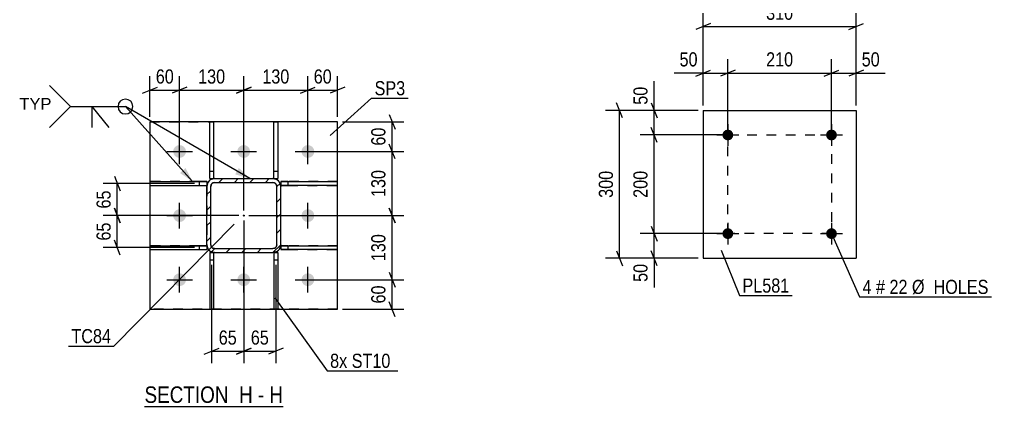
# Model space of a CAD drawing. Header units: millimetres. Extents: x 0 to 841, y 0 to 594.
# Drawn here: x 499.4 to 696.4, y 207.3 to 285.8 of the extents above; entities that cross this region are included whole.
import ezdxf

# ---------------------------------------------------------------- set-up
doc = ezdxf.new("R2010")
doc.units = ezdxf.units.MM
doc.linetypes.add('DXK_LINE_DOT2', pattern=[3.9198, 1.9599, -1.9599])
doc.styles.add('Arial', font='ARIAL.TTF', dxfattribs={"height": 0.2})
doc.styles.add('Arial Narrow', font='ARIALN.TTF', dxfattribs={"height": 0.2})

# ---------------------------------------------------------------- blocks, each defined once
blk = doc.blocks.new('Unknown-682121983-18 - 4412')
at = {"color": 6, "linetype": 'Continuous'}
blk.add_line((524.79, 207.28), (552.86, 207.28), dxfattribs=at)
at = {"color": 0, "linetype": 'Continuous'}
for points in [[(542.9, 208.03), (542.9, 211.53), (524.79, 211.53), (524.79, 208.03)], [(546.72, 208.03), (546.72, 211.53), (543.95, 211.53), (543.95, 208.03)], [(549.04, 208.03), (549.04, 211.53), (547.77, 211.53), (547.77, 208.03)], [(552.86, 208.03), (552.86, 211.53), (550.09, 211.53), (550.09, 208.03)]]:
    blk.add_wipeout(points, dxfattribs=at)
at = {"color": 7, "linetype": 'Continuous', "style": 'Arial Narrow'}
for s, p in [('SECTION ', (524.79, 208.03)), ('H', (543.95, 208.03)), ('H', (550.09, 208.03)), ('-', (547.77, 208.03))]:
    blk.add_text(s, height=3.34, dxfattribs=at).set_placement(p)
blk = doc.blocks.new('Part-682121983-4505 - 4412')
at = {"color": 2, "linetype": 'Continuous'}
for p, q in [((550.99, 253.5), (550.99, 265)), ((550.99, 265), (551.79, 265)), ((551.79, 265), (551.79, 253.5)), ((550.99, 253.5), (550.99, 253.5)), ((550.99, 253.5), (551.79, 253.5)), ((551.79, 253.5), (551.79, 253.5))]:
    blk.add_line(p, q, dxfattribs=at)
at = {"color": 7, "linetype": 'DXK_LINE_DOT2'}
for p, q in [((550.99, 255), (551.79, 255)), ((550.99, 253.5), (551.79, 253.5))]:
    blk.add_line(p, q, dxfattribs=at)
blk = doc.blocks.new('Part-682121983-4457 - 4412')
at = {"color": 2, "linetype": 'Continuous'}
for p, q in [((525.89, 265), (525.89, 227)), ((563.89, 265), (525.89, 265)), ((563.89, 227), (563.89, 265)), ((525.89, 227), (563.89, 227))]:
    blk.add_line(p, q, dxfattribs=at)
at = {"color": 7, "linetype": 'DXK_LINE_DOT2'}
for p, q in [((525.89, 265), (538.79, 265)), ((563.89, 227), (525.89, 227))]:
    blk.add_line(p, q, dxfattribs=at)
blk = doc.blocks.new('Part-682121983-4421 - 4412')
at = {"linetype": 'Continuous'}
h = blk.add_hatch(dxfattribs=at)
h.set_pattern_fill('', scale=0.7, style=0, pattern_type=0)
h.set_pattern_definition([(45, (550.7943, 238.5047), (-1.57154, 1.57154), [])])
h.paths.add_polyline_path([(538.99, 238.5), (550.79, 238.5), (551.41, 238.63), (551.93, 238.97), (552.27, 239.49), (552.39, 240.1), (552.39, 251.9), (552.27, 252.52), (551.93, 253.04), (551.41, 253.38), (550.79, 253.5), (538.99, 253.5), (538.38, 253.38), (537.86, 253.04), (537.52, 252.52), (537.39, 251.9), (537.39, 240.1), (537.52, 239.49), (537.86, 238.97), (538.38, 238.63)])
h.paths.add_polyline_path([(538.26, 239.8), (538.19, 240.1), (538.19, 251.9), (538.26, 252.21), (538.43, 252.47), (538.69, 252.64), (538.99, 252.7), (550.79, 252.7), (551.1, 252.64), (551.36, 252.47), (551.53, 252.21), (551.59, 251.9), (551.59, 240.1), (551.53, 239.8), (551.36, 239.54), (551.1, 239.37), (550.79, 239.3), (538.99, 239.3), (538.69, 239.37), (538.43, 239.54)])
blk.add_hatch(color=246, dxfattribs=at).paths.add_polyline_path([(544.89, 245.9, -1), (544.89, 246.1, -1)])
at = {"color": 7, "linetype": 'DXK_LINE_DOT2'}
for p, q in [((537.39, 251.9), (537.52, 252.52)), ((538.26, 252.21), (538.19, 251.9)), ((538.38, 253.38), (538.99, 253.5)), ((538.99, 252.7), (538.69, 252.64)), ((538.99, 253.5), (550.79, 253.5)), ((538.99, 252.7), (550.79, 252.7)), ((550.79, 253.5), (551.41, 253.38)), ((551.1, 252.64), (550.79, 252.7)), ((551.59, 251.9), (551.53, 252.21)), ((552.27, 252.52), (552.39, 251.9)), ((537.39, 251.9), (537.39, 240.1)), ((537.39, 251.9), (537.39, 251.9)), ((538.19, 240.1), (538.19, 251.9)), ((551.59, 240.1), (551.59, 251.9)), ((552.39, 240.1), (552.39, 251.9)), ((537.52, 239.49), (537.39, 240.1)), ((538.19, 240.1), (538.26, 239.8)), ((538.99, 238.5), (538.38, 238.63)), ((538.69, 239.37), (538.99, 239.3)), ((538.99, 239.3), (550.79, 239.3)), ((538.99, 238.5), (550.79, 238.5)), ((550.79, 239.3), (551.1, 239.37)), ((551.41, 238.63), (550.79, 238.5)), ((551.53, 239.8), (551.59, 240.1)), ((552.39, 240.1), (552.27, 239.49))]:
    blk.add_line(p, q, dxfattribs=at)
at = {"color": 2, "linetype": 'Continuous'}
for p, q in [((537.52, 252.52), (537.39, 251.9)), ((538.19, 251.9), (538.26, 252.21)), ((538.99, 253.5), (538.38, 253.38)), ((538.69, 252.64), (538.99, 252.7)), ((538.99, 253.5), (538.99, 253.5)), ((538.99, 253.5), (550.79, 253.5)), ((538.99, 252.7), (538.99, 252.7)), ((538.99, 252.7), (550.79, 252.7)), ((550.79, 253.5), (550.79, 253.5)), ((551.41, 253.38), (550.79, 253.5)), ((550.79, 252.7), (550.79, 252.7)), ((550.79, 252.7), (551.1, 252.64)), ((551.53, 252.21), (551.59, 251.9)), ((552.39, 251.9), (552.27, 252.52)), ((537.39, 251.9), (537.39, 251.9)), ((537.39, 240.1), (537.39, 251.9)), ((538.19, 251.9), (538.19, 251.9)), ((538.19, 240.1), (538.19, 251.9)), ((551.59, 251.9), (551.59, 251.9)), ((551.59, 240.1), (551.59, 251.9)), ((552.39, 251.9), (552.39, 251.9)), ((552.39, 240.1), (552.39, 251.9)), ((537.39, 240.1), (537.39, 240.1)), ((537.39, 240.1), (537.52, 239.49)), ((538.19, 240.1), (538.19, 240.1)), ((538.26, 239.8), (538.19, 240.1)), ((538.38, 238.63), (538.99, 238.5)), ((538.99, 239.3), (538.69, 239.37)), ((538.99, 239.3), (538.99, 239.3)), ((538.99, 239.3), (550.79, 239.3)), ((538.99, 238.5), (538.99, 238.5)), ((538.99, 238.5), (550.79, 238.5)), ((551.1, 239.37), (550.79, 239.3)), ((550.79, 239.3), (550.79, 239.3)), ((550.79, 238.5), (551.41, 238.63)), ((550.79, 238.5), (550.79, 238.5)), ((551.59, 240.1), (551.53, 239.8)), ((551.59, 240.1), (551.59, 240.1)), ((552.27, 239.49), (552.39, 240.1)), ((552.39, 240.1), (552.39, 240.1))]:
    blk.add_line(p, q, dxfattribs=at)
at = {"color": 246, "linetype": 'DXK_LINE_DOT2'}
blk.add_line((544.89, 246), (544.89, 246), dxfattribs=at)
at = {"color": 246, "linetype": 'Continuous'}
blk.add_circle((544.89, 246), 0.1, dxfattribs=at)
at = {"color": 7, "linetype": 'DXK_LINE_DOT2'}
for centre, radius, start, end in [((538.99, 251.9), 1.6, 112.5, 157.5), ((538.99, 251.9), 0.8, 112.5, 157.5), ((550.79, 251.9), 0.8, 22.5, 67.5), ((550.79, 251.9), 1.6, 22.5, 67.5), ((538.99, 240.1), 1.6, 202.5, 247.5), ((538.99, 240.1), 0.8, 202.5, 247.5), ((550.79, 240.1), 0.8, 292.5, 337.5), ((550.79, 240.1), 1.6, 292.5, 337.5)]:
    blk.add_arc(centre, radius, start, end, dxfattribs=at)
at = {"color": 2, "linetype": 'Continuous'}
for centre, radius, start, end in [((538.99, 251.9), 1.6, 112.5, 157.5), ((538.99, 251.9), 0.8, 112.5, 157.5), ((550.79, 251.9), 0.8, 22.5, 67.5), ((550.79, 251.9), 1.6, 22.5, 67.5), ((538.99, 240.1), 1.6, 202.5, 247.5), ((538.99, 240.1), 0.8, 202.5, 247.5), ((550.79, 240.1), 0.8, 292.5, 337.5), ((550.79, 240.1), 1.6, 292.5, 337.5)]:
    blk.add_arc(centre, radius, start, end, dxfattribs=at)
blk = doc.blocks.new('Part-682121983-4490 - 4412')
at = {"color": 2, "linetype": 'Continuous'}
for p, q in [((537.99, 238.5), (537.99, 238.5)), ((537.99, 238.5), (538.79, 238.5)), ((537.99, 238.5), (537.99, 227)), ((538.79, 238.5), (538.79, 238.5)), ((538.79, 238.5), (538.79, 227)), ((537.99, 227), (538.79, 227))]:
    blk.add_line(p, q, dxfattribs=at)
at = {"color": 7, "linetype": 'DXK_LINE_DOT2'}
for p, q in [((538.79, 238.5), (537.99, 238.5)), ((537.99, 238.5), (537.99, 238.5)), ((537.99, 237), (538.79, 237))]:
    blk.add_line(p, q, dxfattribs=at)
blk = doc.blocks.new('Part-682121983-4495 - 4412')
at = {"color": 2, "linetype": 'Continuous'}
for p, q in [((550.99, 238.5), (550.99, 238.5)), ((550.99, 238.5), (551.79, 238.5)), ((550.99, 238.5), (550.99, 227)), ((551.79, 238.5), (551.79, 238.5)), ((551.79, 238.5), (551.79, 227)), ((550.99, 227), (551.79, 227))]:
    blk.add_line(p, q, dxfattribs=at)
at = {"color": 7, "linetype": 'DXK_LINE_DOT2'}
for p, q in [((551.79, 238.5), (550.99, 238.5)), ((550.99, 238.5), (550.99, 238.5)), ((550.99, 237), (551.79, 237))]:
    blk.add_line(p, q, dxfattribs=at)
blk = doc.blocks.new('Part-682121983-4500 - 4412')
at = {"color": 2, "linetype": 'Continuous'}
for p, q in [((537.99, 253.5), (537.99, 265)), ((537.99, 265), (538.79, 265)), ((538.79, 265), (538.79, 253.5)), ((537.99, 253.5), (537.99, 253.5)), ((537.99, 253.5), (538.79, 253.5)), ((538.79, 253.5), (538.79, 253.5))]:
    blk.add_line(p, q, dxfattribs=at)
at = {"color": 7, "linetype": 'DXK_LINE_DOT2'}
for p, q in [((537.99, 255), (538.79, 255)), ((537.99, 253.5), (538.79, 253.5))]:
    blk.add_line(p, q, dxfattribs=at)
blk = doc.blocks.new('Part-682121983-4510 - 4412')
at = {"color": 2, "linetype": 'Continuous'}
for p, q in [((525.89, 239.9), (537.39, 239.9)), ((525.89, 239.9), (525.89, 239.1)), ((525.89, 239.1), (537.39, 239.1)), ((537.39, 239.9), (537.39, 239.9)), ((537.39, 239.9), (537.39, 239.1))]:
    blk.add_line(p, q, dxfattribs=at)
at = {"color": 7, "linetype": 'DXK_LINE_DOT2'}
for p, q in [((535.89, 239.9), (525.89, 239.9)), ((525.89, 239.1), (535.89, 239.1)), ((537.39, 239.9), (535.89, 239.9)), ((535.89, 239.9), (535.89, 239.1)), ((535.89, 239.1), (537.39, 239.1)), ((537.39, 239.9), (537.39, 239.9))]:
    blk.add_line(p, q, dxfattribs=at)
blk = doc.blocks.new('Part-682121983-4515 - 4412')
at = {"color": 2, "linetype": 'Continuous'}
for p, q in [((525.89, 252.9), (537.39, 252.9)), ((525.89, 252.9), (525.89, 252.1)), ((537.39, 252.9), (537.39, 252.9)), ((537.39, 252.9), (537.39, 252.1)), ((525.89, 252.1), (537.39, 252.1))]:
    blk.add_line(p, q, dxfattribs=at)
at = {"color": 7, "linetype": 'DXK_LINE_DOT2'}
for p, q in [((535.89, 252.9), (525.89, 252.9)), ((537.39, 252.9), (535.89, 252.9)), ((535.89, 252.9), (535.89, 252.1)), ((537.39, 252.9), (537.39, 252.9)), ((525.89, 252.1), (535.89, 252.1)), ((535.89, 252.1), (537.39, 252.1))]:
    blk.add_line(p, q, dxfattribs=at)
blk = doc.blocks.new('Part-682121983-4520 - 4412')
at = {"color": 2, "linetype": 'Continuous'}
for p, q in [((552.39, 239.9), (552.39, 239.1)), ((552.39, 239.9), (563.89, 239.9)), ((552.39, 239.1), (552.39, 239.1)), ((563.89, 239.1), (552.39, 239.1)), ((563.89, 239.1), (563.89, 239.9))]:
    blk.add_line(p, q, dxfattribs=at)
at = {"color": 7, "linetype": 'DXK_LINE_DOT2'}
for p, q in [((552.39, 239.9), (552.39, 239.9)), ((553.89, 239.9), (552.39, 239.9)), ((552.39, 239.1), (553.89, 239.1)), ((553.89, 239.1), (553.89, 239.9)), ((563.89, 239.9), (553.89, 239.9)), ((553.89, 239.1), (563.89, 239.1))]:
    blk.add_line(p, q, dxfattribs=at)
blk = doc.blocks.new('Part-682121983-4525 - 4412')
at = {"color": 2, "linetype": 'Continuous'}
for p, q in [((552.39, 252.9), (552.39, 252.1)), ((552.39, 252.9), (563.89, 252.9)), ((563.89, 252.1), (563.89, 252.9)), ((552.39, 252.1), (552.39, 252.1)), ((563.89, 252.1), (552.39, 252.1))]:
    blk.add_line(p, q, dxfattribs=at)
at = {"color": 7, "linetype": 'DXK_LINE_DOT2'}
for p, q in [((552.39, 252.9), (552.39, 252.9)), ((553.89, 252.9), (552.39, 252.9)), ((553.89, 252.1), (553.89, 252.9)), ((563.89, 252.9), (553.89, 252.9)), ((552.39, 252.1), (553.89, 252.1)), ((553.89, 252.1), (563.89, 252.1))]:
    blk.add_line(p, q, dxfattribs=at)
blk = doc.blocks.new('Bolt-682121983-4541 - 4412')
at = {"linetype": 'Continuous'}
for points in [[(531.89, 260.3, -1), (531.89, 257.7, -1)], [(544.89, 260.3, -1), (544.89, 257.7, -1)], [(557.89, 260.3, -1), (557.89, 257.7, -1)], [(531.89, 247.3, -1), (531.89, 244.7, -1)], [(557.89, 247.3, -1), (557.89, 244.7, -1)], [(531.89, 234.3, -1), (531.89, 231.7, -1)], [(544.89, 234.3, -1), (544.89, 231.7, -1)], [(557.89, 234.3, -1), (557.89, 231.7, -1)]]:
    blk.add_hatch(color=1, dxfattribs=at).paths.add_polyline_path(points)
at = {"color": 1, "linetype": 'Continuous'}
for p, q in [((531.89, 256.4), (531.89, 261.6)), ((544.89, 256.4), (544.89, 261.6)), ((557.89, 256.4), (557.89, 261.6)), ((529.29, 259), (534.49, 259)), ((542.29, 259), (547.49, 259)), ((555.29, 259), (560.49, 259)), ((531.89, 243.4), (531.89, 248.6)), ((557.89, 243.4), (557.89, 248.6)), ((529.29, 246), (534.49, 246)), ((555.29, 246), (560.49, 246)), ((531.89, 230.4), (531.89, 235.6)), ((544.89, 230.4), (544.89, 235.6)), ((557.89, 230.4), (557.89, 235.6)), ((529.29, 233), (534.49, 233)), ((542.29, 233), (547.49, 233)), ((555.29, 233), (560.49, 233))]:
    blk.add_line(p, q, dxfattribs=at)
blk = doc.blocks.new('Part-682121983-29270 - 29269')
at = {"color": 2, "linetype": 'Continuous'}
for p, q in [((637.98, 267.34), (637.98, 237.34)), ((637.98, 267.34), (668.98, 267.34)), ((668.98, 267.34), (668.98, 237.34)), ((637.98, 237.34), (668.98, 237.34))]:
    blk.add_line(p, q, dxfattribs=at)
blk = doc.blocks.new('Bolt-682121983-29271 - 29269')
at = {"linetype": 'Continuous'}
for points in [[(644.08, 242.34, -1), (641.88, 242.34, -1)], [(665.08, 242.34, -1), (662.88, 242.34, -1)]]:
    blk.add_hatch(color=1, dxfattribs=at).paths.add_polyline_path(points)
at = {"color": 1, "linetype": 'Continuous'}
for p, q in [((642.98, 244.54), (642.98, 240.14)), ((663.98, 244.54), (663.98, 240.14)), ((640.78, 242.34), (645.18, 242.34)), ((661.78, 242.34), (666.18, 242.34))]:
    blk.add_line(p, q, dxfattribs=at)
blk = doc.blocks.new('Bolt-682121983-29272 - 29269')
at = {"linetype": 'Continuous'}
for points in [[(644.08, 262.34, -1), (641.88, 262.34, -1)], [(665.08, 262.34, -1), (662.88, 262.34, -1)]]:
    blk.add_hatch(color=1, dxfattribs=at).paths.add_polyline_path(points)
at = {"color": 1, "linetype": 'Continuous'}
for p, q in [((642.98, 264.54), (642.98, 260.14)), ((663.98, 264.54), (663.98, 260.14)), ((640.78, 262.34), (645.18, 262.34)), ((661.78, 262.34), (666.18, 262.34))]:
    blk.add_line(p, q, dxfattribs=at)
blk = doc.blocks.new('Rectangle-682121983-29848 - 29269')
at = {"color": 1, "linetype": 'DXK_LINE_DOT2'}
blk.add_lwpolyline([(642.98, 262.34), (663.98, 262.34), (663.98, 242.34), (642.98, 242.34), (642.98, 262.34)], close=True, dxfattribs=at)
blk = doc.blocks.new('StraightDimension-682121983-4632 - 4412')
at = {"color": 7, "linetype": 'Continuous'}
for p, q in [((525.89, 266), (525.89, 274.27)), ((531.89, 260), (531.89, 274.27)), ((524.39, 270.82), (527.39, 272.02)), ((533.39, 272.02), (530.39, 270.82)), ((525.89, 271.42), (531.89, 271.42))]:
    blk.add_line(p, q, dxfattribs=at)
at = {"color": 0}
blk.add_wipeout([(531.32, 272.17), (531.32, 276.37), (526.47, 276.37), (526.47, 272.17)], dxfattribs=at)
at = {"color": 3, "style": 'Arial Narrow'}
blk.add_text('60', height=2.863, dxfattribs=at).set_placement((527.07, 272.77))
blk = doc.blocks.new('StraightDimension-682121983-16046 - 4412')
at = {"color": 7, "linetype": 'Continuous'}
for p, q in [((544.89, 245), (544.89, 216.09)), ((538.39, 236), (538.39, 216.09)), ((536.89, 217.89), (539.89, 219.09)), ((546.39, 219.09), (543.39, 217.89)), ((538.39, 218.49), (544.89, 218.49))]:
    blk.add_line(p, q, dxfattribs=at)
at = {"color": 0}
blk.add_wipeout([(544.07, 219.24), (544.07, 223.44), (539.22, 223.44), (539.22, 219.24)], dxfattribs=at)
at = {"color": 3, "style": 'Arial Narrow'}
blk.add_text('65', height=2.863, dxfattribs=at).set_placement((539.82, 219.84))
blk = doc.blocks.new('StraightDimension-682121983-7053 - 4412')
at = {"color": 7, "linetype": 'Continuous'}
for p, q in [((575.54, 244.5), (574.34, 247.5)), ((545.89, 246), (577.34, 246)), ((574.94, 233), (574.94, 246)), ((574.34, 234.5), (575.54, 231.5)), ((558.89, 233), (577.34, 233))]:
    blk.add_line(p, q, dxfattribs=at)
at = {"color": 0}
blk.add_wipeout([(574.19, 242.85), (569.99, 242.85), (569.99, 236.16), (574.19, 236.16)], dxfattribs=at)
at = {"color": 3, "style": 'Arial Narrow'}
blk.add_text('130', height=2.863, rotation=90.0002, dxfattribs=at).set_placement((573.59, 236.76))
blk = doc.blocks.new('StraightDimension-682121983-15944 - 4412')
at = {"color": 7, "linetype": 'Continuous'}
for p, q in [((534.89, 252.5), (516.42, 252.5)), ((518.67, 254), (519.87, 251)), ((519.27, 246), (519.27, 252.5)), ((519.87, 244.5), (518.67, 247.5)), ((543.89, 246), (516.42, 246))]:
    blk.add_line(p, q, dxfattribs=at)
at = {"color": 0}
blk.add_wipeout([(518.52, 251.68), (514.32, 251.68), (514.32, 246.83), (518.52, 246.83)], dxfattribs=at)
at = {"color": 3, "style": 'Arial Narrow'}
blk.add_text('65', height=2.863, rotation=90.0002, dxfattribs=at).set_placement((517.92, 247.43))
blk = doc.blocks.new('StraightDimension-682121983-7055 - 4412')
at = {"color": 7, "linetype": 'Continuous'}
for p, q in [((575.54, 257.5), (574.34, 260.5)), ((558.89, 259), (577.34, 259)), ((574.94, 246), (574.94, 259)), ((574.34, 247.5), (575.54, 244.5)), ((545.89, 246), (577.34, 246))]:
    blk.add_line(p, q, dxfattribs=at)
at = {"color": 0}
blk.add_wipeout([(574.19, 255.85), (569.99, 255.85), (569.99, 249.16), (574.19, 249.16)], dxfattribs=at)
at = {"color": 3, "style": 'Arial Narrow'}
blk.add_text('130', height=2.863, rotation=90.0002, dxfattribs=at).set_placement((573.59, 249.76))
blk = doc.blocks.new('StraightDimension-682121983-4607 - 4412')
at = {"color": 7, "linetype": 'Continuous'}
for p, q in [((574.34, 266.5), (575.54, 263.5)), ((564.89, 265), (577.34, 265)), ((574.94, 259), (574.94, 265)), ((575.54, 257.5), (574.34, 260.5)), ((558.89, 259), (577.34, 259))]:
    blk.add_line(p, q, dxfattribs=at)
at = {"color": 0}
blk.add_wipeout([(574.19, 264.43), (569.99, 264.43), (569.99, 259.58), (574.19, 259.58)], dxfattribs=at)
at = {"color": 3, "style": 'Arial Narrow'}
blk.add_text('60', height=2.863, rotation=90.0002, dxfattribs=at).set_placement((573.59, 260.18))
blk = doc.blocks.new('StraightDimension-682121983-4621 - 4412')
at = {"color": 7, "linetype": 'Continuous'}
for p, q in [((574.34, 234.5), (575.54, 231.5)), ((558.89, 233), (577.34, 233)), ((574.94, 227), (574.94, 233)), ((575.54, 225.5), (574.34, 228.5)), ((564.89, 227), (577.34, 227))]:
    blk.add_line(p, q, dxfattribs=at)
at = {"color": 0}
blk.add_wipeout([(574.19, 232.43), (569.99, 232.43), (569.99, 227.58), (574.19, 227.58)], dxfattribs=at)
at = {"color": 3, "style": 'Arial Narrow'}
blk.add_text('60', height=2.863, rotation=90.0002, dxfattribs=at).set_placement((573.59, 228.18))
blk = doc.blocks.new('StraightDimension-682121983-4646 - 4412')
at = {"color": 7, "linetype": 'Continuous'}
for p, q in [((557.89, 260), (557.89, 274.27)), ((563.89, 266), (563.89, 274.27)), ((556.39, 270.82), (559.39, 272.02)), ((565.39, 272.02), (562.39, 270.82)), ((557.89, 271.42), (563.89, 271.42))]:
    blk.add_line(p, q, dxfattribs=at)
at = {"color": 0}
blk.add_wipeout([(563.32, 272.17), (563.32, 276.37), (558.47, 276.37), (558.47, 272.17)], dxfattribs=at)
at = {"color": 3, "style": 'Arial Narrow'}
blk.add_text('60', height=2.863, dxfattribs=at).set_placement((559.07, 272.77))
blk = doc.blocks.new('StraightDimension-682121983-7069 - 4412')
at = {"color": 7, "linetype": 'Continuous'}
for p, q in [((531.89, 260), (531.89, 274.27)), ((544.89, 247), (544.89, 274.27)), ((533.39, 272.02), (530.39, 270.82)), ((543.39, 270.82), (546.39, 272.02)), ((531.89, 271.42), (544.89, 271.42))]:
    blk.add_line(p, q, dxfattribs=at)
at = {"color": 0}
blk.add_wipeout([(541.74, 272.17), (541.74, 276.37), (535.05, 276.37), (535.05, 272.17)], dxfattribs=at)
at = {"color": 3, "style": 'Arial Narrow'}
blk.add_text('130', height=2.863, dxfattribs=at).set_placement((535.65, 272.77))
blk = doc.blocks.new('StraightDimension-682121983-7071 - 4412')
at = {"color": 7, "linetype": 'Continuous'}
for p, q in [((544.89, 247), (544.89, 274.27)), ((557.89, 260), (557.89, 274.27)), ((546.39, 272.02), (543.39, 270.82)), ((556.39, 270.82), (559.39, 272.02)), ((544.89, 271.42), (557.89, 271.42))]:
    blk.add_line(p, q, dxfattribs=at)
at = {"color": 0}
blk.add_wipeout([(554.74, 272.17), (554.74, 276.37), (548.05, 276.37), (548.05, 272.17)], dxfattribs=at)
at = {"color": 3, "style": 'Arial Narrow'}
blk.add_text('130', height=2.863, dxfattribs=at).set_placement((548.65, 272.77))
blk = doc.blocks.new('StraightDimension-682121983-15945 - 4412')
at = {"color": 7, "linetype": 'Continuous'}
for p, q in [((518.67, 247.5), (519.87, 244.5)), ((543.89, 246), (516.42, 246)), ((519.27, 239.5), (519.27, 246)), ((519.87, 238), (518.67, 241)), ((534.89, 239.5), (516.42, 239.5))]:
    blk.add_line(p, q, dxfattribs=at)
at = {"color": 0}
blk.add_wipeout([(518.52, 245.18), (514.32, 245.18), (514.32, 240.33), (518.52, 240.33)], dxfattribs=at)
at = {"color": 3, "style": 'Arial Narrow'}
blk.add_text('65', height=2.863, rotation=90.0002, dxfattribs=at).set_placement((517.92, 240.93))
blk = doc.blocks.new('StraightDimension-682121983-16045 - 4412')
at = {"color": 7, "linetype": 'Continuous'}
for p, q in [((544.89, 245), (544.89, 216.09)), ((551.39, 236), (551.39, 216.09)), ((543.39, 217.89), (546.39, 219.09)), ((552.89, 219.09), (549.89, 217.89)), ((544.89, 218.49), (551.39, 218.49))]:
    blk.add_line(p, q, dxfattribs=at)
at = {"color": 0}
blk.add_wipeout([(550.57, 219.24), (550.57, 223.44), (545.72, 223.44), (545.72, 219.24)], dxfattribs=at)
at = {"color": 3, "style": 'Arial Narrow'}
blk.add_text('65', height=2.863, dxfattribs=at).set_placement((546.32, 219.84))
blk = doc.blocks.new('StraightDimension-682121983-29354 - 29269')
at = {"color": 7, "linetype": 'Continuous'}
for p, q in [((627.45, 268.84), (628.65, 265.84)), ((636.98, 267.34), (625.2, 267.34)), ((628.05, 262.34), (628.05, 267.34)), ((641.98, 262.34), (625.2, 262.34)), ((628.65, 260.84), (627.45, 263.84))]:
    blk.add_line(p, q, dxfattribs=at)
at = {"color": 0}
blk.add_wipeout([(627.3, 272.72), (623.1, 272.72), (623.1, 267.87), (627.3, 267.87)], dxfattribs=at)
at = {"color": 7, "linetype": 'Continuous'}
blk.add_line((628.05, 267.34), (628.05, 273.25), dxfattribs=at)
blk.add_line((628.05, 267.34), (628.05, 273.25), dxfattribs=at)
at = {"color": 3, "style": 'Arial Narrow'}
blk.add_text('50', height=2.863, rotation=90.0002, dxfattribs=at).set_placement((626.7, 268.47))
blk = doc.blocks.new('StraightDimension-682121983-29808 - 29269')
at = {"color": 7, "linetype": 'Continuous'}
for p, q in [((637.98, 268.34), (637.98, 277.74)), ((642.98, 263.34), (642.98, 277.74)), ((636.48, 274.29), (639.48, 275.49)), ((637.98, 274.89), (642.98, 274.89)), ((644.48, 275.49), (641.48, 274.29))]:
    blk.add_line(p, q, dxfattribs=at)
at = {"color": 0}
blk.add_wipeout([(637.45, 275.64), (637.45, 279.84), (632.59, 279.84), (632.59, 275.64)], dxfattribs=at)
at = {"color": 7, "linetype": 'Continuous'}
blk.add_line((637.98, 274.89), (632.07, 274.89), dxfattribs=at)
blk.add_line((637.98, 274.89), (632.07, 274.89), dxfattribs=at)
at = {"color": 3, "style": 'Arial Narrow'}
blk.add_text('50', height=2.863, dxfattribs=at).set_placement((633.19, 276.24))
blk = doc.blocks.new('StraightDimension-682121983-29355 - 29269')
at = {"color": 7, "linetype": 'Continuous'}
for p, q in [((641.98, 262.34), (625.2, 262.34)), ((628.65, 260.84), (627.45, 263.84)), ((628.05, 242.34), (628.05, 262.34)), ((641.98, 242.34), (625.2, 242.34)), ((627.45, 243.84), (628.65, 240.84))]:
    blk.add_line(p, q, dxfattribs=at)
at = {"color": 0}
blk.add_wipeout([(627.3, 255.69), (623.1, 255.69), (623.1, 249), (627.3, 249)], dxfattribs=at)
at = {"color": 3, "style": 'Arial Narrow'}
blk.add_text('200', height=2.863, rotation=90.0002, dxfattribs=at).set_placement((626.7, 249.6))
blk = doc.blocks.new('StraightDimension-682121983-29356 - 29269')
at = {"color": 7, "linetype": 'Continuous'}
for p, q in [((641.98, 242.34), (625.2, 242.34)), ((627.45, 243.84), (628.65, 240.84)), ((628.05, 237.34), (628.05, 242.34)), ((628.65, 235.84), (627.45, 238.84)), ((636.98, 237.34), (625.2, 237.34))]:
    blk.add_line(p, q, dxfattribs=at)
at = {"color": 0}
blk.add_wipeout([(627.3, 236.82), (623.1, 236.82), (623.1, 231.96), (627.3, 231.96)], dxfattribs=at)
at = {"color": 7, "linetype": 'Continuous'}
blk.add_line((628.05, 237.34), (628.05, 231.44), dxfattribs=at)
blk.add_line((628.05, 237.34), (628.05, 231.44), dxfattribs=at)
at = {"color": 3, "style": 'Arial Narrow'}
blk.add_text('50', height=2.863, rotation=90.0002, dxfattribs=at).set_placement((626.7, 232.56))
blk = doc.blocks.new('StraightDimension-682121983-29366 - 29269')
at = {"color": 7, "linetype": 'Continuous'}
for p, q in [((621.65, 265.84), (620.45, 268.84)), ((636.98, 267.34), (618.2, 267.34)), ((621.05, 237.34), (621.05, 267.34)), ((620.45, 238.84), (621.65, 235.84)), ((636.98, 237.34), (618.2, 237.34))]:
    blk.add_line(p, q, dxfattribs=at)
at = {"color": 0}
blk.add_wipeout([(620.3, 255.68), (616.1, 255.68), (616.1, 249), (620.3, 249)], dxfattribs=at)
at = {"color": 3, "style": 'Arial Narrow'}
blk.add_text('300', height=2.863, rotation=90.0002, dxfattribs=at).set_placement((619.7, 249.6))
blk = doc.blocks.new('StraightDimension-682121983-29386 - 29269')
at = {"color": 7, "linetype": 'Continuous'}
for p, q in [((637.98, 268.34), (637.98, 287.19)), ((668.98, 268.34), (668.98, 287.19)), ((639.48, 284.94), (636.48, 283.74)), ((637.98, 284.34), (668.98, 284.34)), ((667.48, 283.74), (670.48, 284.94))]:
    blk.add_line(p, q, dxfattribs=at)
at = {"color": 0}
blk.add_wipeout([(656.82, 285.09), (656.82, 289.29), (650.13, 289.29), (650.13, 285.09)], dxfattribs=at)
at = {"color": 3, "style": 'Arial Narrow'}
blk.add_text('310', height=2.863, dxfattribs=at).set_placement((650.73, 285.69))
blk = doc.blocks.new('StraightDimension-682121983-29806 - 29269')
at = {"color": 7, "linetype": 'Continuous'}
for p, q in [((663.98, 263.34), (663.98, 277.74)), ((668.98, 268.34), (668.98, 277.74)), ((662.48, 274.29), (665.48, 275.49)), ((663.98, 274.89), (668.98, 274.89)), ((670.48, 275.49), (667.48, 274.29))]:
    blk.add_line(p, q, dxfattribs=at)
at = {"color": 0}
blk.add_wipeout([(674.36, 275.64), (674.36, 279.84), (669.5, 279.84), (669.5, 275.64)], dxfattribs=at)
at = {"color": 7, "linetype": 'Continuous'}
blk.add_line((668.98, 274.89), (674.88, 274.89), dxfattribs=at)
blk.add_line((668.98, 274.89), (674.88, 274.89), dxfattribs=at)
at = {"color": 3, "style": 'Arial Narrow'}
blk.add_text('50', height=2.863, dxfattribs=at).set_placement((670.1, 276.24))
blk = doc.blocks.new('StraightDimension-682121983-29807 - 29269')
at = {"color": 7, "linetype": 'Continuous'}
for p, q in [((642.98, 263.34), (642.98, 277.74)), ((663.98, 263.34), (663.98, 277.74)), ((644.48, 275.49), (641.48, 274.29)), ((642.98, 274.89), (663.98, 274.89)), ((662.48, 274.29), (665.48, 275.49))]:
    blk.add_line(p, q, dxfattribs=at)
at = {"color": 0}
blk.add_wipeout([(656.82, 275.64), (656.82, 279.84), (650.13, 279.84), (650.13, 275.64)], dxfattribs=at)
at = {"color": 3, "style": 'Arial Narrow'}
blk.add_text('210', height=2.863, dxfattribs=at).set_placement((650.73, 276.24))
blk = doc.blocks.new('WeldMark-682121983-4656 - 4412')
at = {"linetype": 'Continuous'}
for points in [[(533.09, 255.64), (534.54, 252.9), (531.98, 254.64)], [(543.91, 255.66), (546.13, 253.5), (543.15, 254.36)]]:
    blk.add_hatch(color=30, dxfattribs=at).paths.add_polyline_path(points)
at = {"color": 30, "linetype": 'Continuous'}
for p in [(509.82, 268.11), (546.13, 253.5), (534.54, 252.9)]:
    blk.add_line(p, (520.92, 268.11), dxfattribs=at)
at = {"color": 3, "linetype": 'Continuous'}
for q in [(517.54, 263.83), (514.11, 263.83)]:
    blk.add_line((514.11, 268.11), q, dxfattribs=at)
for start, end in [(90, 270), (270, 90)]:
    blk.add_arc((520.92, 268.11), 1.5, start, end, dxfattribs=at)
at = {"color": 0, "linetype": 'Continuous'}
blk.add_wipeout([(505.92, 267.46), (505.92, 269.96), (499.44, 269.96), (499.44, 267.46)], dxfattribs=at)
blk.add_wipeout([(505.92, 267.46), (505.92, 269.96), (499.44, 269.96), (499.44, 267.46)], dxfattribs=at)
at = {"color": 3, "linetype": 'Continuous'}
for q in [(505.54, 272.4), (505.54, 263.83)]:
    blk.add_line((509.82, 268.11), q, dxfattribs=at)
at = {"color": 3, "linetype": 'Continuous', "style": 'Arial'}
blk.add_text('TYP', height=2.388, dxfattribs=at).set_placement((499.44, 267.46))
blk = doc.blocks.new('Mark-682121983-4417 - 4412')
at = {"color": 0}
blk.add_wipeout([(518, 220.13), (518, 223.13), (509.97, 223.13), (509.97, 220.13)], dxfattribs=at)
blk.add_wipeout([(518, 220.13), (518, 223.13), (509.97, 223.13), (509.97, 220.13)], dxfattribs=at)
at = {"color": 30, "linetype": 'Continuous'}
for p in [(542.98, 244.29), (509.37, 219.53)]:
    blk.add_line(p, (518.6, 219.53), dxfattribs=at)
at = {"color": 3, "style": 'Arial Narrow'}
blk.add_text('TC84', height=2.863, dxfattribs=at).set_placement((509.97, 220.13))
blk = doc.blocks.new('Mark-682121983-4453 - 4412')
at = {"color": 0}
blk.add_wipeout([(577.61, 270.39), (577.61, 273.39), (571.4, 273.39), (571.4, 270.39)], dxfattribs=at)
blk.add_wipeout([(577.61, 270.39), (577.61, 273.39), (571.4, 273.39), (571.4, 270.39)], dxfattribs=at)
at = {"color": 30, "linetype": 'Continuous'}
for p, q in [((562.38, 262.24), (570.8, 269.79)), ((570.8, 269.79), (578.21, 269.79))]:
    blk.add_line(p, q, dxfattribs=at)
at = {"color": 3, "style": 'Arial Narrow'}
blk.add_text('SP3', height=2.863, dxfattribs=at).set_placement((571.4, 270.39))
blk = doc.blocks.new('MarkSet-682121983-23311 - 4412')
at = {"color": 0}
blk.add_wipeout([(565.86, 215.13), (565.86, 218.13), (562.39, 218.13), (562.39, 215.13)], dxfattribs=at)
blk.add_wipeout([(565.86, 215.13), (565.86, 218.13), (562.39, 218.13), (562.39, 215.13)], dxfattribs=at)
at = {"color": 30, "linetype": 'Continuous'}
blk.add_line((551.18, 229.34), (561.79, 214.53), dxfattribs=at)
at = {"color": 0}
blk.add_wipeout([(574.62, 215.13), (574.62, 218.13), (566.76, 218.13), (566.76, 215.13)], dxfattribs=at)
blk.add_wipeout([(574.62, 215.13), (574.62, 218.13), (566.76, 218.13), (566.76, 215.13)], dxfattribs=at)
at = {"color": 30, "linetype": 'Continuous'}
blk.add_line((561.79, 214.53), (576.12, 214.53), dxfattribs=at)
at = {"color": 3, "style": 'Arial Narrow'}
for s, p in [('8x', (562.39, 215.13)), ('ST10', (566.76, 215.13))]:
    blk.add_text(s, height=2.863, dxfattribs=at).set_placement(p)
blk = doc.blocks.new('MarkSet-682121983-29753 - 29269')
at = {"color": 0}
blk.add_wipeout([(672.1, 230.11), (672.1, 233.11), (670.27, 233.11), (670.27, 230.11)], dxfattribs=at)
blk.add_wipeout([(672.1, 230.11), (672.1, 233.11), (670.27, 233.11), (670.27, 230.11)], dxfattribs=at)
at = {"color": 7, "linetype": 'Continuous'}
blk.add_line((663.98, 242.34), (669.67, 229.51), dxfattribs=at)
at = {"color": 3, "style": 'Arial Narrow'}
blk.add_text('4', height=2.86, dxfattribs=at).set_placement((670.27, 230.11))
at = {"color": 0}
blk.add_wipeout([(674.83, 230.11), (674.83, 233.11), (673, 233.11), (673, 230.11)], dxfattribs=at)
blk.add_wipeout([(674.83, 230.11), (674.83, 233.11), (673, 233.11), (673, 230.11)], dxfattribs=at)
blk.add_wipeout([(679.38, 230.11), (679.38, 233.11), (675.73, 233.11), (675.73, 230.11)], dxfattribs=at)
blk.add_wipeout([(679.38, 230.11), (679.38, 233.11), (675.73, 233.11), (675.73, 230.11)], dxfattribs=at)
at = {"color": 3, "style": 'Arial Narrow'}
for s, height, p in [('#', 2.86, (673, 230.11)), ('22', 2.863, (675.73, 230.11))]:
    blk.add_text(s, height=height, dxfattribs=at).set_placement(p)
at = {"color": 0}
blk.add_wipeout([(695.81, 230.11), (695.81, 233.11), (680.28, 233.11), (680.28, 230.11)], dxfattribs=at)
blk.add_wipeout([(695.81, 230.11), (695.81, 233.11), (680.28, 233.11), (680.28, 230.11)], dxfattribs=at)
at = {"color": 7, "linetype": 'Continuous'}
blk.add_line((669.67, 229.51), (696.41, 229.51), dxfattribs=at)
at = {"color": 3, "style": 'Arial Narrow'}
blk.add_text('Ø  HOLES', height=2.863, dxfattribs=at).set_placement((680.28, 230.11))
blk = doc.blocks.new('Mark-682121983-29435 - 29269')
at = {"color": 0}
blk.add_wipeout([(655.44, 230.38), (655.44, 233.38), (645.94, 233.38), (645.94, 230.38)], dxfattribs=at)
blk.add_wipeout([(655.44, 230.38), (655.44, 233.38), (645.94, 233.38), (645.94, 230.38)], dxfattribs=at)
at = {"color": 30, "linetype": 'Continuous'}
for p, q in [((641.6, 239.02), (645.34, 229.78)), ((645.34, 229.78), (656.04, 229.78))]:
    blk.add_line(p, q, dxfattribs=at)
at = {"color": 3, "style": 'Arial Narrow'}
blk.add_text('PL581', height=2.863, dxfattribs=at).set_placement((645.94, 230.38))

msp = doc.modelspace()

# ---------------------------------------------------------------- block references
for name in ['Part-682121983-29270 - 29269', 'Part-682121983-4457 - 4412', 'Part-682121983-4500 - 4412', 'Part-682121983-4505 - 4412', 'Bolt-682121983-29272 - 29269', 'Rectangle-682121983-29848 - 29269', 'Bolt-682121983-4541 - 4412', 'Part-682121983-4515 - 4412', 'Part-682121983-4421 - 4412', 'Part-682121983-4525 - 4412', 'Bolt-682121983-29271 - 29269', 'Part-682121983-4510 - 4412', 'Part-682121983-4490 - 4412', 'Part-682121983-4495 - 4412', 'Part-682121983-4520 - 4412', 'Unknown-682121983-18 - 4412']:
    msp.add_blockref(name, (0, 0))

# ---------------------------------------------------------------- next in the draw order: block references
for name in ['StraightDimension-682121983-4632 - 4412', 'StraightDimension-682121983-29354 - 29269', 'StraightDimension-682121983-16046 - 4412', 'MarkSet-682121983-29753 - 29269']:
    msp.add_blockref(name, (0, 0))

# ---------------------------------------------------------------- next in the draw order: block references
for name in ['StraightDimension-682121983-29808 - 29269', 'StraightDimension-682121983-15944 - 4412', 'StraightDimension-682121983-7053 - 4412']:
    msp.add_blockref(name, (0, 0))

# ---------------------------------------------------------------- next in the draw order: block references
for name in ['StraightDimension-682121983-29355 - 29269', 'StraightDimension-682121983-7055 - 4412', 'StraightDimension-682121983-4621 - 4412']:
    msp.add_blockref(name, (0, 0))

# ---------------------------------------------------------------- next in the draw order: block references
for name in ['StraightDimension-682121983-7069 - 4412', 'StraightDimension-682121983-4607 - 4412', 'StraightDimension-682121983-29356 - 29269']:
    msp.add_blockref(name, (0, 0))

# ---------------------------------------------------------------- next in the draw order: block references
for name in ['StraightDimension-682121983-4646 - 4412', 'StraightDimension-682121983-29366 - 29269', 'Mark-682121983-29435 - 29269']:
    msp.add_blockref(name, (0, 0))

# ---------------------------------------------------------------- next in the draw order: block references
for name in ['StraightDimension-682121983-29386 - 29269', 'StraightDimension-682121983-7071 - 4412', 'Mark-682121983-4453 - 4412']:
    msp.add_blockref(name, (0, 0))

# ---------------------------------------------------------------- next in the draw order: block references
for name in ['StraightDimension-682121983-29806 - 29269', 'WeldMark-682121983-4656 - 4412', 'StraightDimension-682121983-15945 - 4412']:
    msp.add_blockref(name, (0, 0))

# ---------------------------------------------------------------- next in the draw order: block references
for name in ['StraightDimension-682121983-29807 - 29269', 'StraightDimension-682121983-16045 - 4412']:
    msp.add_blockref(name, (0, 0))

# ---------------------------------------------------------------- next in the draw order: block references
for name in ['Mark-682121983-4417 - 4412', 'MarkSet-682121983-23311 - 4412']:
    msp.add_blockref(name, (0, 0))

doc.saveas('drawing.dxf')
